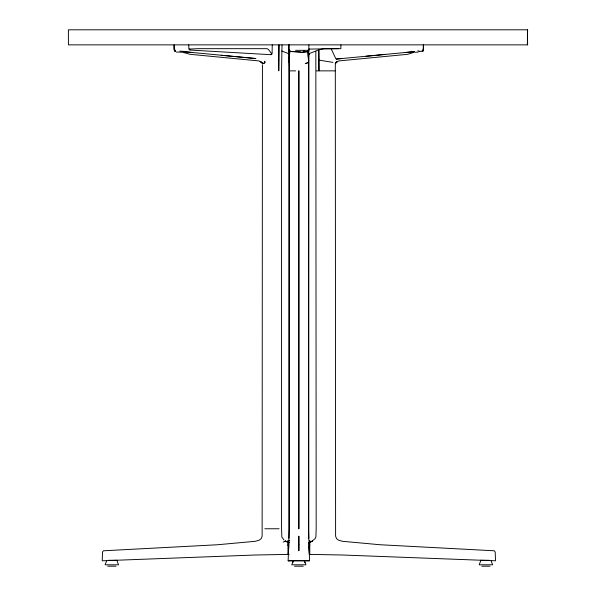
<?xml version="1.0" encoding="UTF-8"?>
<svg xmlns="http://www.w3.org/2000/svg" width="596" height="596" viewBox="0 0 596 596"><rect width="100%" height="100%" fill="white"/><g stroke="black" fill="none" stroke-linecap="round" stroke-linejoin="round"><path stroke-width="0.89" d="M262.426 64.718L262.136 536.177L261.212 538.65L259.066 540.222L255.304 541.295L217.518 544.751L103.413 550.793L102.534 551.993L102.229 560.791L255.297 555.003L289.135 554.384M289.783 540.766L287.965 540.766L287.965 554.384M288.837 540.87L289.284 528.764L288.971 44.864M308.899 540.87L308.452 528.764L308.683 60.129L308.423 62.364M422.214 51.435L422.206 50.362L422.788 49.878L423.383 50.265L423.458 44.864L423.346 50.481L422.49 51.398A1.155 1.14 2.8 0 0 423.361 50.317L423.391 44.864L423.361 50.317M272.23 44.864L272.111 53.752L271.135 54.705L189.796 50.049L188.835 49.081L188.783 44.864M282.012 44.864L281.558 70.864L281.558 528.764L281.848 537.063L283.942 539.924M308.631 60.129L308.817 49.334M308.899 44.864L308.81 49.848M308.81 538.3L308.795 53.677M308.788 51.368L308.817 49.505M340.919 44.864L340.852 48.671L324.172 48.671L319.411 49.587L308.884 53.752L308.803 54.37A0.797 0.797 0 0 1 309.145 54.013L309.324 53.752M288.993 53.752L289.008 54.527M287.965 545.593L288.33 542.621M288.926 538.3L289.261 70.864L288.837 44.864M308.46 58.795L308.646 53.603M308.49 51.331L308.668 49.878L307.685 50.317L295.541 50.317M283.175 542.204L285.074 541.138L289.358 542.189L288.837 542.628L288.367 554.384L288.732 545.593M308.452 59.101L308.475 58.542M308.728 54.527L308.75 54.124M262.389 63.437L261.622 62.208L260.258 61.41L262.545 63.28L259.126 60.948L189.975 54.296L183.188 52.403L183.263 51.621L255.863 58.542L221.176 55.257M288.412 53.752L288.591 54.013A0.797 0.797 0 0 1 288.933 54.37L288.851 53.752L281.685 50.98M289.142 62.364L289.306 61.209L289.09 62.364M300.786 52.076L289.82 51.435L289.179 51.1L289.015 49.878L289.991 50.317L290.207 51.479M106.535 561.074L105.134 564.792L118.537 564.792L117.136 561.074M480.6 561.074L479.199 564.792L492.601 564.792L491.201 561.074M293.321 561.074L291.794 564.792L305.942 564.792L304.414 561.074L305.077 562.602M292.658 562.602L293.269 561.074M289.298 542.218L288.762 542.934L288.144 560.754L309.57 560.754M271.344 53.752L271.158 54.37L271.657 53.752L268.55 49.587L267.217 48.671L197.872 48.671L189.334 49.081L189.819 49.714L189.61 49.081M308.505 51.1L307.864 51.435L307.685 50.317M310.494 542.002L312.662 541.138L310.494 541.935M385.649 54.385L365.974 56.262M405.243 52.508L414.473 51.621L336.017 59.101L341.888 58.542M415.345 52.224L418.064 52.165M309.406 49.081L309.227 49.356A0.797 0.797 0 0 0 308.884 49.714L308.996 49.081L338.528 48.671M176.334 52.061L178.971 52.068M174.375 50.317L174.36 47.591L174.352 50.265L174.948 49.878L175.529 50.362C174.434 54.459 173.324 44.365 174.278 44.864L174.375 50.317A1.155 1.14 -2.8 0 0 175.246 51.398L175.522 51.479M309.123 542.621L308.437 542.218L308.944 542.934M289.231 70.864L295.653 70.864M316.446 70.864L335.116 70.864M264.81 528.764L279.099 528.764M309.041 546.472L309.369 554.384L342.439 555.003L495.507 560.791L495.202 551.993L494.322 550.793L380.218 544.751L342.432 541.295L338.67 540.222L336.524 538.65L335.6 536.177L335.31 64.718L336.114 62.208L337.478 61.41L335.19 63.28L338.61 60.948L407.761 54.296L414.525 52.135M108.561 560.285L117.136 560.285M480.6 560.285L489.174 560.285M107.69 566.2L115.982 566.2M294.484 566.2L303.252 566.2M481.754 566.2L490.046 566.2M421.491 51.331L418.846 51.316L419.755 51.316M179.672 52.165L182.391 52.224M300.63 52.053L289.753 51.427M309.406 542.621L309.771 545.593M308.378 542.189L309.771 542.218L312.341 540.915L315.038 538.65L315.887 537.063L316.178 528.764L315.835 51.368M289.127 560.791L288.166 560.754L309.592 560.754L308.914 542.621L309.369 554.384M179.672 51.129L183.285 51.331M183.263 51.621L192.493 52.508M318.83 49.334L318.935 60.129L332.955 62.364M285.074 541.138L287.242 542.002M285.395 540.915L287.965 542.218L287.965 540.766M331.197 48.865L335.712 58.46M288.881 50.362L289.179 51.1M289.053 60.129L289.313 62.364M418.057 50.407L418.064 51.129M318.815 49.505L318.972 70.864L318.935 60.129M309.771 542.934L309.771 540.766L309.771 554.384M298.864 70.864L298.857 528.764L298.864 70.864M298.872 544.751L298.857 550.793L298.857 536.177L298.872 544.751M278.801 60.129L278.764 70.864L278.95 44.864L278.801 60.129M527.445 29.8L527.393 44.864L527.616 29.8L68.384 29.8L68.406 44.864L527.616 44.864L527.445 29.8M304.608 51.025L303.446 51.256L304.608 51.025M308.43 61.202L308.37 62.364L305.346 63.69L308.646 62.364L308.43 61.202M289.418 56.262L289.284 59.101L289.745 51.621L289.418 56.262M264.281 62.803L263.462 63.69L265.16 62.364L264.617 61.202L264.78 62.364L264.281 62.803M307.938 51.621L300.675 52.403L307.938 51.621L308.363 58.542L307.938 51.621"/></g></svg>
